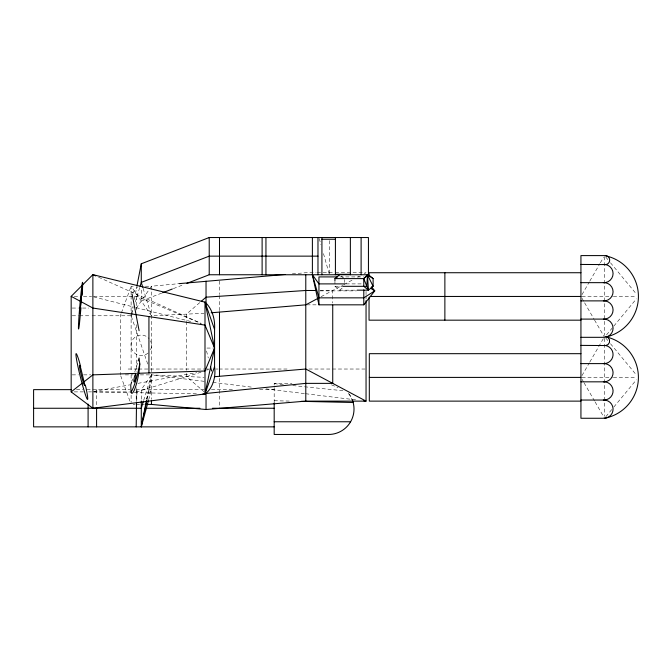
<?xml version="1.0" encoding="UTF-8"?>
<svg xmlns="http://www.w3.org/2000/svg" width="672" height="672" viewBox="0 0 672 672"><rect width="100%" height="100%" fill="white"/><g stroke="black" fill="none" stroke-linecap="round" stroke-linejoin="round"><path stroke-width="0.5" stroke-dasharray="3.36 2.52" d="M136.752 401.016L136.996 389.642L136.559 401.016M147.714 364.039L131.116 315.773L132.913 306.6M134.308 299.46L136.702 287.23M146.656 399.336L151.444 374.875L203.969 377.328M147.118 399.613L151.444 379.428M148.697 399.706L151.444 389.642L145.631 400.277M92.106 315.773L131.116 315.773L133.51 307.919M135.307 302.03L139.784 287.297M143.674 400.403L151.444 374.875L204.574 381.368M131.989 380.999L132.611 379M134.77 372.002L137.861 362.006M121.094 313.807L120.372 315.773L120.372 374.875M121.447 312.824L131.116 286.23L133.148 286.23M581.986 294.638L589.327 281.929M589.848 281.022L599.81 263.768M600.34 262.861L603.481 257.41M581.986 375.589L589.327 362.872M589.848 361.964L603.481 338.36M131.116 315.773L132.812 313.312M136.198 308.389L149.184 289.514M149.747 288.691L151.444 286.23L179.248 283.634M132.392 293.244L137.466 287.045M606.522 334.916L613.166 326.903M613.83 326.096L636.409 298.855M605.858 416.665L613.166 407.845M613.83 407.047L636.409 379.806M199.769 302.602L186.472 314.143L186.472 320.376M334.942 280.535L334.942 286.314L339.62 290.17L343.518 286.961M321.065 296.705L342.913 285.062M343.837 284.567L353.094 279.636M357.714 277.175L359.57 276.184M364.199 273.722L366.047 272.731L334.874 272.731M206.732 370.213L208.48 369.424M161.658 293.126L141.28 301.006L141.28 288.599M173.309 288.632L183.011 284.878M201.037 372.221L136.685 391.885L136.685 387.685M93.66 391.507L129.738 384.863M137.987 383.351L196.745 372.532M292.27 273.874L305.785 272.731L316.176 272.731M131.116 294.798L131.116 286.23L151.444 315.773L203.969 313.32M317.209 272.731L333.833 272.731M339.805 276.914L363.796 276.914M346.063 283.895L362.746 283.895M145.345 286.23L151.444 286.23L151.444 399.328M334.942 286.314L343.174 286.314M339.62 290.17L356.084 290.17M320.292 290.489L332.732 290.489L332.732 303.013M319.99 290.875L356.496 290.875M74.231 296.352L79.338 296.352M83.42 296.352L91.602 296.352M93.694 296.352L136.685 296.352L201.146 323.492M581.986 296.453L612.284 296.453M613.326 296.453L636.308 296.453M306.818 304.836L317.209 304.836M72.198 308.053L78.397 308.053M82.538 308.053L88.738 308.053M72.206 315.773L78.49 315.773M79.54 315.773L91.056 315.773M206.909 348.062L213.612 348.062M128.134 369.029L137.542 369.029M138.583 369.029L204.414 369.029M205.464 369.029L208.597 369.029M215.914 369.029L218.005 369.029M219.047 369.029L288.019 369.029M308.902 369.029L365.005 369.029M72.181 374.875L78.397 374.858M83.572 374.858L90.804 374.858M125.261 374.875L133.148 374.875M140.263 374.875L151.444 374.875L141.28 389.642L141.28 401.016M581.986 377.404L612.284 377.404M613.326 377.404L636.308 377.404M274.184 402.746L274.184 383.653L291.976 383.653M76.423 389.642L82.765 389.642M86.864 389.642L129.847 389.642M136.08 389.642L204.103 389.642M211.428 389.642L233.394 389.642M259.543 389.642L274.184 389.642M74.231 391.885L83.42 391.885M88.536 391.885L91.602 391.885M93.694 391.885L129.343 391.885M133.148 404.418L135.181 404.418M136.198 404.418L140.263 404.418M141.28 404.418L144.329 404.418M93.685 391.927L129.049 392.574M134.249 392.666L198.752 393.851M274.184 400.739L290.808 401.108M274.184 383.653L283.492 384.611M292.799 385.568L343.476 390.776M212.906 382.393L252.496 387.232M266.036 388.886L304.584 393.607M305.626 393.733L355.631 399.848M93.626 296.864L135.139 307.39M136.147 307.65L191.831 321.77M331.447 384.829L338.066 387.568M98.574 277.217L201.197 323.4M341.174 276.041L344.299 278.611M204.464 392.112L186.472 376.505L186.472 371.314M605.858 257.2L607.849 259.602M610.512 262.802L636.409 294.05M605.858 338.142L607.849 340.544M610.512 343.753L636.409 375.001M348.306 393.347L350.616 396.354L352.061 399.857M581.986 298.276L584.086 301.904M584.606 302.812L594.048 319.158M594.569 320.065L604.531 337.319M581.986 379.218L583.565 381.94M584.086 382.855L594.569 401.016M595.098 401.923L604.531 418.261M120.733 375.858L130.402 402.452M143.077 288.28L151.444 315.773M319.225 238.543L320.93 244.574M323.484 253.63L329.154 273.748M206.522 351.002L208.303 358.008M604.531 256.628L604.531 335.513M604.531 338.327L604.531 416.237M366.047 291.371L366.047 294.655M366.047 295.697L366.047 299.872M344.299 279.569L344.299 282.467M329.44 240.635L329.44 273.722M219.492 281.03L219.492 294.496M219.492 295.529L219.492 311.06M219.492 378.361L219.492 408.383M186.472 321.418L186.472 370.272M136.685 296.352L136.685 310.002M136.685 324.694L136.685 371.935M136.198 389.642L136.198 401.016M131.116 295.848L131.116 371.818M131.116 374.875L131.116 380.982M131.116 395.245L131.116 402.385M96.583 389.642L96.583 408.257M150.52 340.813A10.282 10.282 0 0 1 150.268 350.305M148.025 353.077A10.282 10.282 0 0 1 133.526 352.069A10.282 10.282 0 0 1 134.534 337.571A10.282 10.282 0 0 1 149.033 338.579M349.054 393.977A25.41 25.41 0 0 1 352.262 399.781"/><path stroke-width="1.01" d="M136.198 426.863L136.525 402.049M373.12 278.611L367.466 274.756L366.82 286.314L368.441 290.17L373.12 286.314L373.12 278.611L368.441 274.756L209.219 274.756L186.892 283.382M80.976 307.784L79.397 324.324A23.344 0.714 -85.1 0 1 78.876 318.343A23.344 0.714 -85.1 0 1 81.925 285.415A23.344 0.714 -85.1 0 1 82.068 295.436M136.895 286.213L141.28 263.785L209.219 237.535L368.441 237.535L368.441 274.756L363.762 278.611L334.942 278.611L334.942 280.535M146.462 400.361L141.28 426.863L141.28 401.016M146.899 400.621L141.28 426.863L148.42 400.714M140.087 286.322L141.28 282.391L141.28 263.785M143.371 401.386L141.28 408.257L33.6 408.257M131.678 381.998L130.754 384.997L131.015 392.23A18.161 3.125 -79.2 0 0 135.929 385.661A18.161 3.125 -79.2 0 0 139.768 363.896L139.096 358.008L138.172 361.007M214.57 366.635L204.994 393.968L92.879 408.257L71.165 391.885L71.165 296.352L92.879 274.646L204.994 302.156L214.57 329.49L214.57 366.635A24.822 17.539 -90 0 1 204.994 393.968L202.91 393.926M312.388 237.535L312.388 274.756L318.948 304.828L363.796 304.828L374.758 290.875L371.532 286.768M367.466 274.756L368.441 290.17L363.762 286.314L363.762 278.611L367.466 274.756L373.12 286.314M201.34 301.249L206.035 297.175L305.785 290.489L316.151 290.489M334.942 278.611L339.62 274.756M71.165 391.885L82.421 383.057M84.025 381.797L92.879 374.858L136.475 373.363M211.21 312.791L305.81 304.836L318.377 298.141M162.632 292.757L172.334 289.002M179.248 283.634L284.987 274.487M214.318 376.723L305.81 369.029L366.047 401.125L366.047 300.686M146.362 404.418L151.444 404.418L206.035 409.517L305.785 401.125L366.047 401.125L363.964 400.865M138.55 373.288L204.994 371.011L214.57 348.062L204.994 302.156L204.994 393.968L214.57 348.062L204.994 325.105L92.879 308.053L71.165 296.352M580.936 272.731L369.046 272.731L369.046 275.822M370.079 296.453L580.936 296.453M580.936 320.174L369.046 320.174L369.046 297.486M321.922 239.249L335.412 239.249M318.007 256.141L209.219 256.141L141.28 282.391L142.775 287.297M580.936 264.44L605.741 264.6A4.544 4.544 0 0 0 609.638 259.493A4.544 4.544 0 0 0 604.531 255.595L580.936 255.595L580.936 418.261L604.531 418.261A9.131 9.131 0 0 0 613.057 408.568A9.131 9.131 0 0 0 603.364 400.042M335.412 274.285L350.364 274.285M337.722 276.914L318.948 276.914L318.948 304.828M580.936 282.66L603.364 282.66A9.131 9.131 0 0 0 613.074 273.546A9.131 9.131 0 0 0 603.364 264.44M345.022 283.895L318.948 283.895L312.388 274.756L318.948 297.847L363.796 297.847L374.758 290.875L370.541 288.187M343.174 286.314L366.82 286.314L363.762 278.611M357.118 290.17L368.441 290.17M580.936 300.88L603.364 300.88A9.131 9.131 0 0 0 613.074 291.766A9.131 9.131 0 0 0 603.364 282.66M580.936 319.099L603.364 319.099A9.131 9.131 0 0 0 613.074 309.985A9.131 9.131 0 0 0 603.364 300.88M580.936 337.319L603.364 337.319A9.131 9.131 0 0 0 613.074 328.205A9.131 9.131 0 0 0 603.364 319.099M580.936 345.391L605.741 345.551A9.131 9.131 0 0 1 604.531 363.611L580.936 363.611M580.936 353.682L369.314 353.682L369.314 401.125L580.936 401.125M369.314 377.404L580.936 377.404M580.936 381.83L604.531 381.83A9.131 9.131 0 0 0 613.057 372.137A9.131 9.131 0 0 0 603.364 363.611M71.324 389.642L33.6 389.642L33.6 426.863L274.184 426.863M580.936 400.042L604.531 400.042A9.131 9.131 0 0 0 613.057 390.348A9.131 9.131 0 0 0 603.364 381.83M146.572 408.257L199.92 408.257M212.47 408.257L274.184 408.257M274.184 421.764L350.616 421.764M301.199 401.335L353.153 402.486L352.422 400.73M95.726 275.932L92.879 274.646L92.879 408.257M210.596 367.013L211.621 371.011M80.674 366.912L79.397 361.906A23.604 1.512 76 0 0 76.784 360.763A23.604 1.512 76 0 0 85.478 394.909A23.604 1.512 76 0 0 86.024 387.92L85.26 384.922M132.157 294.37L139.096 330.733M444.872 272.63L444.872 320.074M363.796 289.876L363.796 304.828M361.108 237.535L361.108 274.756M350.364 237.535L350.364 274.756M335.412 237.535L335.412 274.756M332.732 305.096L332.732 383.368L305.785 383.368L206.035 393.473L206.035 409.517M321.922 237.535L321.922 274.756M317.974 237.535L317.974 274.756M305.785 274.823L305.785 401.125M274.184 403.082L274.184 434.465L328.608 434.465A25.41 25.41 0 0 0 352.59 400.672M265.944 237.535L265.944 274.756M262.114 237.535L262.114 274.756M219.492 237.535L219.492 274.756M219.492 312.094L219.492 376.286M209.219 237.535L209.219 274.756M206.035 281.131L206.035 304.198M151.444 400.478L151.444 404.418M148.932 316.579L148.932 372.935M96.583 408.257L96.583 426.863M88.091 404.116L88.091 426.863M607.328 337.168A41.58 41.58 0 0 1 604.531 418.261M605.716 336.538A4.544 4.544 0 0 1 605.741 345.551M605.464 255.78A41.58 41.58 0 0 1 608.261 336.437M204.994 302.156A28.636 20.227 -90 0 1 214.57 329.49M139.768 363.896A31.172 5.359 -79.2 0 1 131.015 392.23M135.45 374.237A3.973 0.68 -79.2 0 1 135.374 379.025A3.973 0.68 -79.2 0 1 133.871 381.1A3.973 0.68 -79.2 0 1 135.223 374.564M80.018 311.144L79.985 313.127L82.043 290.002L80.018 311.144M84.47 383.552L81.001 369.079A10.382 0.664 76 0 0 79.624 367.357A10.382 0.664 76 0 0 82.967 381.326A10.382 0.664 76 0 0 84.47 383.552"/></g></svg>
